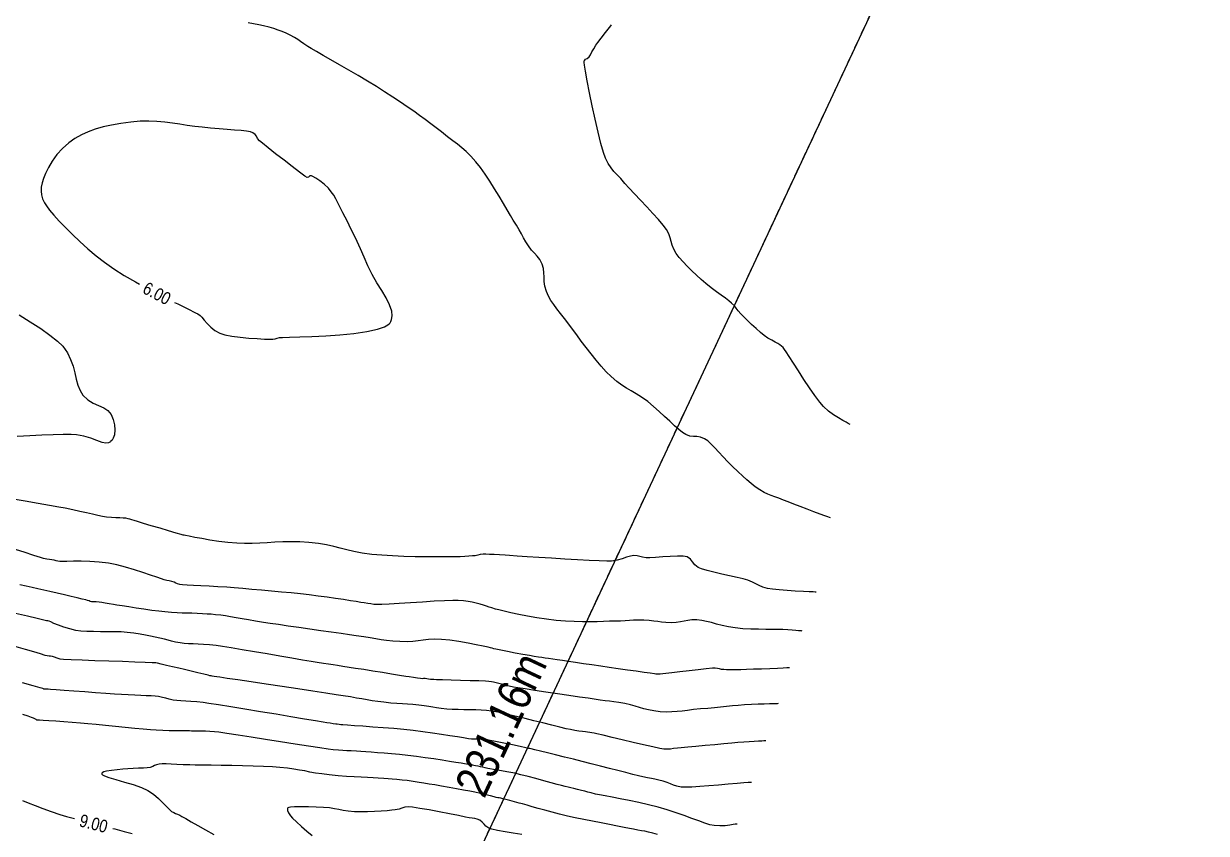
# Model space of a CAD drawing. Header units: metres. Extents: x 587880 to 588453, y 2097032 to 2097560.
# Drawn here: x 588121.1 to 588261.7, y 2097219 to 2097315.3 of the extents above; entities that cross this region are included whole.
import ezdxf

# ---------------------------------------------------------------- set-up
doc = ezdxf.new("R2010")
doc.units = ezdxf.units.M
doc.header["$LTSCALE"] = 5
doc.header["$MEASUREMENT"] = 0
doc.linetypes.add('DASHED2', pattern=[0.375, 0.25, -0.125])
for name, color, linetype in [('CONT-MJR', 24, 'Continuous'), ('CONT-MNR', 44, 'Continuous'), ('DISTANCIAS', 7, 'Continuous'), ('POLIGONO DE ESCRITURAS', 7, 'DASHED2'), ('POLIGONO DE PROPIEDAD', 1, 'Continuous')]:
    doc.layers.add(name, color=color, linetype=linetype)
doc.styles.add('style1', font='ARIALN.TTF', dxfattribs={"height": 1.5})

# ---------------------------------------------------------------- blocks, each defined once
blk = doc.blocks.new('POLÍGONO ESCRITURA CUYUTLÁN')
blk.add_line((299.57, 295.06), (222.35, 0))

msp = doc.modelspace()

# ---------------------------------------------------------------- linework, layer by layer
at = {"layer": 'CONT-MJR', "flags": 128}
for points, elevation in [([(588219.372, 2097267.632), (588219.301, 2097267.68), (588219.146, 2097267.777), (588218.889, 2097267.926), (588218.506, 2097268.141), (588217.975, 2097268.446), (588217.405, 2097268.81), (588216.813, 2097269.25), (588216.219, 2097269.786), (588215.757, 2097270.32), (588215.185, 2097271.087), (588214.544, 2097272.01), (588213.876, 2097273.013), (588213.223, 2097274.02), (588212.625, 2097274.956), (588212.125, 2097275.744), (588211.764, 2097276.309), (588211.584, 2097276.573), (588211.396, 2097276.788), (588211.231, 2097276.946), (588211.008, 2097277.124), (588210.779, 2097277.266), (588210.449, 2097277.442), (588210.046, 2097277.659), (588209.598, 2097277.923), (588209.135, 2097278.241), (588208.7, 2097278.597), (588208.193, 2097279.051), (588207.661, 2097279.552), (588207.15, 2097280.049), (588206.707, 2097280.491), (588206.378, 2097280.827), (588206.067, 2097281.177), (588205.841, 2097281.467), (588205.611, 2097281.751), (588205.286, 2097282.086), (588204.963, 2097282.356), (588204.541, 2097282.665), (588204.039, 2097283.019), (588203.476, 2097283.426), (588202.87, 2097283.889), (588202.238, 2097284.417), (588201.679, 2097284.909), (588201.109, 2097285.419), (588200.545, 2097285.94), (588200.005, 2097286.463), (588199.506, 2097286.984), (588199.066, 2097287.494), (588198.703, 2097287.988), (588198.408, 2097288.511), (588198.228, 2097288.976), (588198.108, 2097289.413), (588197.989, 2097289.851), (588197.815, 2097290.322), (588197.53, 2097290.854), (588197.155, 2097291.365), (588196.607, 2097292.009), (588195.937, 2097292.745), (588195.199, 2097293.53), (588194.443, 2097294.322), (588193.723, 2097295.079), (588193.091, 2097295.757), (588192.599, 2097296.317), (588192.101, 2097296.885), (588191.674, 2097297.341), (588191.297, 2097297.747), (588190.953, 2097298.171), (588190.621, 2097298.675), (588190.283, 2097299.326), (588190.04, 2097300.003), (588189.742, 2097301.07), (588189.409, 2097302.419), (588189.06, 2097303.944), (588188.716, 2097305.54), (588188.395, 2097307.099), (588188.117, 2097308.516), (588187.903, 2097309.685), (588187.79, 2097310.369), (588187.747, 2097310.701), (588187.739, 2097310.822), (588187.743, 2097310.851), (588187.765, 2097310.904), (588187.822, 2097310.989), (588187.934, 2097311.079), (588188.115, 2097311.178), (588188.351, 2097311.367), (588188.513, 2097311.616), (588188.682, 2097311.947), (588188.887, 2097312.336), (588189.155, 2097312.76), (588189.378, 2097313.069), (588189.759, 2097313.582), (588190.278, 2097314.262), (588190.915, 2097315.071), (588191.013, 2097315.191)], 5), ([(588210.805, 2097234.456), (588210.715, 2097234.453), (588210.526, 2097234.446), (588210.219, 2097234.438), (588209.769, 2097234.427), (588209.14, 2097234.41), (588208.437, 2097234.386), (588207.661, 2097234.351), (588206.812, 2097234.302), (588206.077, 2097234.248), (588205.374, 2097234.186), (588204.681, 2097234.117), (588203.977, 2097234.044), (588203.241, 2097233.969), (588202.451, 2097233.894), (588201.585, 2097233.82), (588200.748, 2097233.741), (588200.033, 2097233.656), (588199.397, 2097233.576), (588198.797, 2097233.509), (588198.191, 2097233.468), (588197.537, 2097233.461), (588196.791, 2097233.5), (588196.052, 2097233.584), (588195.422, 2097233.704), (588194.863, 2097233.847), (588194.34, 2097234.004), (588193.814, 2097234.166), (588193.249, 2097234.322), (588192.607, 2097234.462), (588191.888, 2097234.588), (588191.301, 2097234.677), (588190.779, 2097234.745), (588190.256, 2097234.809), (588189.666, 2097234.882), (588188.942, 2097234.983), (588188.216, 2097235.089), (588187.183, 2097235.24), (588185.94, 2097235.423), (588184.581, 2097235.623), (588183.2, 2097235.828), (588181.893, 2097236.024), (588180.755, 2097236.198), (588179.88, 2097236.336), (588179.363, 2097236.425), (588178.836, 2097236.537), (588178.361, 2097236.651), (588177.944, 2097236.759), (588177.593, 2097236.851), (588177.314, 2097236.919), (588176.992, 2097236.994), (588176.736, 2097237.051), (588176.41, 2097237.099), (588176.021, 2097237.121), (588175.247, 2097237.151), (588174.219, 2097237.186), (588173.07, 2097237.221), (588171.931, 2097237.255), (588170.934, 2097237.284), (588170.211, 2097237.305), (588169.894, 2097237.314), (588169.685, 2097237.321), (588169.477, 2097237.336), (588169.265, 2097237.371), (588169.035, 2097237.417), (588168.844, 2097237.444), (588168.669, 2097237.436), (588168.494, 2097237.425), (588168.286, 2097237.446), (588167.928, 2097237.494), (588167.473, 2097237.558), (588166.972, 2097237.632), (588166.541, 2097237.699), (588165.808, 2097237.815), (588164.859, 2097237.967), (588163.778, 2097238.141), (588162.65, 2097238.322), (588161.557, 2097238.497), (588160.586, 2097238.652), (588159.82, 2097238.772), (588159.066, 2097238.888), (588158.453, 2097238.979), (588157.91, 2097239.058), (588157.367, 2097239.138), (588156.754, 2097239.231), (588156, 2097239.348), (588155.304, 2097239.464), (588154.283, 2097239.638), (588153.017, 2097239.856), (588151.586, 2097240.103), (588150.07, 2097240.365), (588148.549, 2097240.625), (588147.101, 2097240.868), (588145.806, 2097241.08), (588144.745, 2097241.246), (588143.996, 2097241.351), (588143.223, 2097241.432), (588142.515, 2097241.486), (588141.865, 2097241.523), (588141.268, 2097241.551), (588140.716, 2097241.579), (588140.205, 2097241.618), (588139.725, 2097241.676), (588139.161, 2097241.777), (588138.717, 2097241.881), (588138.314, 2097241.99), (588137.872, 2097242.107), (588137.311, 2097242.234), (588136.769, 2097242.349), (588136.209, 2097242.47), (588135.612, 2097242.594), (588134.96, 2097242.714), (588134.234, 2097242.827), (588133.415, 2097242.929), (588132.712, 2097242.982), (588131.931, 2097243.007), (588131.102, 2097243.014), (588130.258, 2097243.015), (588129.427, 2097243.02), (588128.641, 2097243.039), (588127.93, 2097243.083), (588127.326, 2097243.162), (588126.601, 2097243.333), (588125.898, 2097243.553), (588125.259, 2097243.789), (588124.729, 2097244.005), (588124.351, 2097244.169), (588124.168, 2097244.244), (588124.006, 2097244.285), (588123.844, 2097244.321), (588123.533, 2097244.394), (588122.744, 2097244.578), (588121.58, 2097244.85), (588120.14, 2097245.188)], 7.5), ([(588180.331, 2097218.879), (588179.334, 2097219.047), (588178.348, 2097219.218), (588177.468, 2097219.382), (588176.788, 2097219.529), (588176.404, 2097219.647), (588176.076, 2097219.87), (588175.849, 2097220.12), (588175.634, 2097220.367), (588175.339, 2097220.583), (588175.017, 2097220.721), (588174.744, 2097220.786), (588174.458, 2097220.825), (588174.1, 2097220.885), (588173.659, 2097220.976), (588172.834, 2097221.14), (588171.752, 2097221.352), (588170.538, 2097221.584), (588169.317, 2097221.811), (588168.215, 2097222.004), (588167.357, 2097222.137), (588166.869, 2097222.183), (588166.43, 2097222.133), (588166.091, 2097222.033), (588165.75, 2097221.918), (588165.308, 2097221.824), (588164.904, 2097221.777), (588164.322, 2097221.724), (588163.612, 2097221.672), (588162.821, 2097221.626), (588161.996, 2097221.595), (588161.185, 2097221.584), (588160.437, 2097221.601), (588159.71, 2097221.658), (588159.121, 2097221.746), (588158.601, 2097221.849), (588158.081, 2097221.954), (588157.492, 2097222.048), (588156.765, 2097222.116), (588155.893, 2097222.16), (588154.97, 2097222.19), (588154.086, 2097222.198), (588153.325, 2097222.181), (588152.865, 2097222.145), (588152.635, 2097222.104), (588152.547, 2097222.069), (588152.525, 2097222.049), (588152.501, 2097222.006), (588152.479, 2097221.907), (588152.505, 2097221.736), (588152.621, 2097221.476), (588152.837, 2097221.13), (588153.084, 2097220.849), (588153.544, 2097220.4), (588154.139, 2097219.857), (588154.789, 2097219.295), (588155.418, 2097218.785)], 10)]:
    msp.add_lwpolyline(points, dxfattribs=dict(at, elevation=elevation))
at = {"layer": 'CONT-MNR', "flags": 128}
for points, elevation in [([(588217.02, 2097256.537), (588216.924, 2097256.574), (588216.713, 2097256.654), (588216.353, 2097256.789), (588215.807, 2097256.994), (588215.049, 2097257.279), (588214.247, 2097257.58), (588213.444, 2097257.884), (588212.682, 2097258.175), (588212.005, 2097258.437), (588211.454, 2097258.657), (588210.887, 2097258.877), (588210.418, 2097259.045), (588210.003, 2097259.195), (588209.598, 2097259.362), (588209.159, 2097259.58), (588208.641, 2097259.884), (588208.1, 2097260.248), (588207.601, 2097260.634), (588207.111, 2097261.056), (588206.601, 2097261.524), (588206.039, 2097262.053), (588205.395, 2097262.655), (588204.818, 2097263.217), (588204.28, 2097263.789), (588203.777, 2097264.346), (588203.308, 2097264.865), (588202.87, 2097265.322), (588202.46, 2097265.695), (588202.078, 2097265.959), (588201.597, 2097266.149), (588201.167, 2097266.208), (588200.752, 2097266.223), (588200.316, 2097266.277), (588199.824, 2097266.454), (588199.451, 2097266.691), (588199.004, 2097267.052), (588198.492, 2097267.51), (588197.925, 2097268.041), (588197.314, 2097268.617), (588196.667, 2097269.214), (588195.994, 2097269.806), (588195.305, 2097270.366), (588194.57, 2097270.899), (588193.931, 2097271.308), (588193.352, 2097271.647), (588192.799, 2097271.967), (588192.239, 2097272.323), (588191.636, 2097272.768), (588190.957, 2097273.354), (588190.377, 2097273.928), (588189.78, 2097274.583), (588189.174, 2097275.298), (588188.57, 2097276.051), (588187.978, 2097276.818), (588187.407, 2097277.578), (588186.869, 2097278.307), (588186.372, 2097278.985), (588185.927, 2097279.587), (588185.414, 2097280.259), (588184.945, 2097280.854), (588184.52, 2097281.396), (588184.139, 2097281.905), (588183.802, 2097282.405), (588183.51, 2097282.917), (588183.262, 2097283.463), (588183.073, 2097284.093), (588182.998, 2097284.664), (588182.983, 2097285.194), (588182.974, 2097285.704), (588182.918, 2097286.211), (588182.76, 2097286.734), (588182.481, 2097287.277), (588182.184, 2097287.675), (588181.863, 2097288.018), (588181.514, 2097288.397), (588181.132, 2097288.903), (588180.825, 2097289.383), (588180.553, 2097289.842), (588180.292, 2097290.303), (588180.018, 2097290.792), (588179.707, 2097291.335), (588179.333, 2097291.957), (588179.015, 2097292.487), (588178.62, 2097293.161), (588178.162, 2097293.942), (588177.656, 2097294.795), (588177.115, 2097295.683), (588176.553, 2097296.57), (588175.986, 2097297.421), (588175.426, 2097298.2), (588174.888, 2097298.87), (588174.267, 2097299.56), (588173.721, 2097300.11), (588173.212, 2097300.568), (588172.701, 2097300.982), (588172.151, 2097301.401), (588171.523, 2097301.873), (588170.78, 2097302.446), (588170.15, 2097302.937), (588169.517, 2097303.421), (588168.871, 2097303.905), (588168.199, 2097304.396), (588167.489, 2097304.901), (588166.73, 2097305.429), (588165.909, 2097305.987), (588165.014, 2097306.581), (588164.035, 2097307.219), (588163.057, 2097307.837), (588161.994, 2097308.485), (588160.884, 2097309.145), (588159.764, 2097309.799), (588158.671, 2097310.429), (588157.642, 2097311.017), (588156.714, 2097311.544), (588155.924, 2097311.993), (588155.31, 2097312.346), (588154.908, 2097312.584), (588154.422, 2097312.903), (588154.046, 2097313.175), (588153.703, 2097313.423), (588153.317, 2097313.672), (588152.809, 2097313.944), (588152.331, 2097314.173), (588151.867, 2097314.376), (588151.392, 2097314.56), (588150.879, 2097314.732), (588150.301, 2097314.9), (588149.631, 2097315.071), (588149.069, 2097315.194), (588148.464, 2097315.304), (588147.811, 2097315.404)], 5.5), ([(588139.06, 2097282.168), (588139.438, 2097281.98), (588140.323, 2097281.548), (588140.943, 2097281.247), (588141.24, 2097281.099), (588141.558, 2097280.935), (588141.811, 2097280.806), (588142.109, 2097280.615), (588142.321, 2097280.408), (588142.602, 2097280.076), (588142.952, 2097279.671), (588143.373, 2097279.241), (588143.867, 2097278.836), (588144.434, 2097278.508), (588145.036, 2097278.319), (588145.875, 2097278.161), (588146.86, 2097278.032), (588147.897, 2097277.932), (588148.894, 2097277.858), (588149.76, 2097277.81), (588150.402, 2097277.786), (588150.728, 2097277.784), (588151.021, 2097277.833), (588151.25, 2097277.912), (588151.542, 2097277.992), (588151.908, 2097278.01), (588152.739, 2097278.032), (588153.936, 2097278.066), (588155.399, 2097278.119), (588157.027, 2097278.201), (588158.722, 2097278.32), (588160.382, 2097278.484), (588161.909, 2097278.701), (588163.202, 2097278.979), (588164.001, 2097279.251), (588164.43, 2097279.488), (588164.622, 2097279.661), (588164.688, 2097279.753), (588164.758, 2097279.883), (588164.86, 2097280.147), (588164.927, 2097280.558), (588164.876, 2097281.133), (588164.623, 2097281.895), (588164.211, 2097282.709), (588163.694, 2097283.576), (588163.126, 2097284.499), (588162.561, 2097285.478), (588162.054, 2097286.517), (588161.601, 2097287.552), (588161.167, 2097288.521), (588160.752, 2097289.421), (588160.36, 2097290.251), (588159.993, 2097291.009), (588159.652, 2097291.694), (588159.342, 2097292.304), (588159.063, 2097292.839), (588158.747, 2097293.456), (588158.479, 2097293.996), (588158.233, 2097294.478), (588157.981, 2097294.918), (588157.698, 2097295.335), (588157.356, 2097295.745), (588156.86, 2097296.216), (588156.332, 2097296.623), (588155.839, 2097296.943), (588155.518, 2097297.122), (588155.342, 2097297.204), (588155.264, 2097297.23), (588155.238, 2097297.234), (588155.205, 2097297.233), (588155.145, 2097297.214), (588155.069, 2097297.158), (588154.974, 2097297.069), (588154.831, 2097297.017), (588154.554, 2097297.194), (588153.927, 2097297.655), (588153.062, 2097298.311), (588152.075, 2097299.073), (588151.077, 2097299.852), (588150.182, 2097300.559), (588149.504, 2097301.105), (588149.156, 2097301.401), (588148.932, 2097301.674), (588148.786, 2097301.925), (588148.63, 2097302.151), (588148.375, 2097302.346), (588148.098, 2097302.433), (588147.622, 2097302.514), (588146.978, 2097302.591), (588146.198, 2097302.667), (588145.312, 2097302.743), (588144.354, 2097302.821), (588143.353, 2097302.903), (588142.341, 2097302.991), (588141.455, 2097303.09), (588140.578, 2097303.216), (588139.701, 2097303.355), (588138.813, 2097303.491), (588137.905, 2097303.609), (588136.968, 2097303.696), (588135.99, 2097303.736), (588134.963, 2097303.715), (588133.876, 2097303.618), (588132.673, 2097303.451), (588131.574, 2097303.26), (588130.568, 2097303.036), (588129.642, 2097302.772), (588128.785, 2097302.459), (588127.984, 2097302.09), (588127.226, 2097301.656), (588126.499, 2097301.148), (588125.736, 2097300.478), (588125.079, 2097299.741), (588124.526, 2097298.975), (588124.077, 2097298.22), (588123.729, 2097297.513), (588123.48, 2097296.892), (588123.33, 2097296.396), (588123.225, 2097295.856), (588123.198, 2097295.387), (588123.25, 2097294.948), (588123.385, 2097294.495), (588123.608, 2097293.989), (588123.825, 2097293.637), (588124.2, 2097293.146), (588124.714, 2097292.537), (588125.35, 2097291.835), (588126.091, 2097291.061), (588126.918, 2097290.24), (588127.816, 2097289.393), (588128.766, 2097288.545), (588129.75, 2097287.717), (588130.752, 2097286.934), (588131.849, 2097286.166), (588133.092, 2097285.384), (588134.421, 2097284.607), (588134.896, 2097284.345)], 6), ([(588120.587, 2097280.688), (588121.909, 2097279.869), (588123.152, 2097279.059), (588124.254, 2097278.286), (588125.148, 2097277.577), (588125.77, 2097276.961), (588126.319, 2097276.177), (588126.712, 2097275.375), (588126.994, 2097274.573), (588127.205, 2097273.787), (588127.386, 2097273.035), (588127.581, 2097272.332), (588127.83, 2097271.697), (588128.176, 2097271.146), (588128.761, 2097270.588), (588129.399, 2097270.204), (588130.041, 2097269.916), (588130.641, 2097269.647), (588131.15, 2097269.316), (588131.523, 2097268.846), (588131.767, 2097268.252), (588131.918, 2097267.627), (588131.968, 2097267.01), (588131.91, 2097266.44), (588131.78, 2097266.043), (588131.631, 2097265.793), (588131.506, 2097265.654), (588131.437, 2097265.593), (588131.361, 2097265.542), (588131.196, 2097265.473), (588130.913, 2097265.445), (588130.474, 2097265.521), (588129.834, 2097265.74), (588129.104, 2097266.02), (588128.297, 2097266.279), (588127.426, 2097266.438), (588126.767, 2097266.463), (588125.814, 2097266.455), (588124.633, 2097266.42), (588123.287, 2097266.366), (588121.84, 2097266.301), (588120.358, 2097266.232)], 5.5), ([(588215.349, 2097247.706), (588215.233, 2097247.715), (588214.973, 2097247.732), (588214.518, 2097247.758), (588213.82, 2097247.794), (588212.858, 2097247.845), (588211.869, 2097247.903), (588210.932, 2097247.973), (588210.128, 2097248.058), (588209.535, 2097248.159), (588208.981, 2097248.326), (588208.556, 2097248.512), (588208.174, 2097248.711), (588207.752, 2097248.919), (588207.206, 2097249.131), (588206.675, 2097249.282), (588205.931, 2097249.461), (588205.051, 2097249.66), (588204.111, 2097249.87), (588203.188, 2097250.081), (588202.361, 2097250.285), (588201.705, 2097250.471), (588201.299, 2097250.632), (588200.906, 2097250.955), (588200.653, 2097251.313), (588200.398, 2097251.651), (588199.997, 2097251.913), (588199.542, 2097251.989), (588198.839, 2097251.997), (588197.988, 2097251.96), (588197.09, 2097251.898), (588196.244, 2097251.833), (588195.552, 2097251.788), (588195.113, 2097251.784), (588194.703, 2097251.855), (588194.385, 2097251.955), (588194.069, 2097252.041), (588193.664, 2097252.072), (588193.256, 2097252.008), (588192.795, 2097251.865), (588192.272, 2097251.688), (588191.677, 2097251.521), (588191, 2097251.41), (588190.462, 2097251.399), (588189.556, 2097251.423), (588188.364, 2097251.476), (588186.968, 2097251.55), (588185.45, 2097251.639), (588183.892, 2097251.736), (588182.376, 2097251.834), (588180.984, 2097251.926), (588179.797, 2097252.004), (588178.898, 2097252.063), (588178.369, 2097252.095), (588177.691, 2097252.135), (588177.068, 2097252.176), (588176.522, 2097252.21), (588176.075, 2097252.23), (588175.749, 2097252.226), (588175.405, 2097252.178), (588175.134, 2097252.109), (588174.79, 2097252.045), (588174.477, 2097252.013), (588174.064, 2097251.98), (588173.567, 2097251.95), (588173, 2097251.927), (588172.379, 2097251.913), (588171.869, 2097251.907), (588171.088, 2097251.902), (588170.089, 2097251.901), (588168.925, 2097251.908), (588167.651, 2097251.927), (588166.318, 2097251.962), (588164.981, 2097252.017), (588163.693, 2097252.096), (588162.507, 2097252.203), (588161.36, 2097252.357), (588160.394, 2097252.539), (588159.549, 2097252.737), (588158.764, 2097252.942), (588157.98, 2097253.144), (588157.134, 2097253.333), (588156.168, 2097253.497), (588155.022, 2097253.628), (588153.937, 2097253.696), (588152.912, 2097253.711), (588151.935, 2097253.688), (588150.995, 2097253.64), (588150.081, 2097253.582), (588149.183, 2097253.526), (588148.288, 2097253.489), (588147.388, 2097253.482), (588146.469, 2097253.52), (588145.4, 2097253.618), (588144.317, 2097253.754), (588143.269, 2097253.911), (588142.303, 2097254.076), (588141.468, 2097254.231), (588140.81, 2097254.361), (588140.377, 2097254.451), (588140.217, 2097254.485), (588140.157, 2097254.485), (588140.096, 2097254.485), (588139.859, 2097254.555), (588139.24, 2097254.739), (588138.36, 2097255.001), (588137.34, 2097255.305), (588136.299, 2097255.615), (588135.36, 2097255.894), (588134.64, 2097256.108), (588134.262, 2097256.219), (588133.98, 2097256.306), (588133.762, 2097256.379), (588133.541, 2097256.441), (588133.254, 2097256.499), (588132.939, 2097256.531), (588132.545, 2097256.545), (588132.082, 2097256.557), (588131.558, 2097256.585), (588130.983, 2097256.646), (588130.51, 2097256.724), (588129.952, 2097256.839), (588129.313, 2097256.981), (588128.599, 2097257.145), (588127.813, 2097257.323), (588126.962, 2097257.508), (588126.048, 2097257.693), (588125.302, 2097257.831), (588124.213, 2097258.026), (588122.856, 2097258.264), (588121.306, 2097258.533), (588119.639, 2097258.821)], 6), ([(588213.666, 2097243.093), (588213.604, 2097243.098), (588213.471, 2097243.11), (588213.254, 2097243.129), (588212.93, 2097243.158), (588212.469, 2097243.197), (588211.947, 2097243.236), (588211.364, 2097243.273), (588210.836, 2097243.288), (588210.155, 2097243.291), (588209.357, 2097243.291), (588208.479, 2097243.298), (588207.555, 2097243.321), (588206.624, 2097243.37), (588205.721, 2097243.455), (588204.896, 2097243.582), (588204.159, 2097243.741), (588203.494, 2097243.915), (588202.881, 2097244.087), (588202.3, 2097244.238), (588201.734, 2097244.353), (588201.163, 2097244.414), (588200.561, 2097244.412), (588200.07, 2097244.357), (588199.634, 2097244.273), (588199.196, 2097244.181), (588198.702, 2097244.107), (588198.095, 2097244.074), (588197.481, 2097244.09), (588196.966, 2097244.139), (588196.496, 2097244.208), (588196.019, 2097244.281), (588195.482, 2097244.344), (588194.83, 2097244.382), (588194.177, 2097244.39), (588193.629, 2097244.374), (588193.131, 2097244.345), (588192.626, 2097244.31), (588192.057, 2097244.28), (588191.368, 2097244.262), (588190.753, 2097244.248), (588190.064, 2097244.226), (588189.3, 2097244.202), (588188.464, 2097244.185), (588187.557, 2097244.183), (588186.579, 2097244.205), (588185.533, 2097244.258), (588184.419, 2097244.35), (588183.265, 2097244.487), (588182.117, 2097244.662), (588181.009, 2097244.86), (588179.973, 2097245.067), (588179.042, 2097245.269), (588178.248, 2097245.453), (588177.625, 2097245.605), (588177.204, 2097245.71), (588176.778, 2097245.831), (588176.445, 2097245.946), (588176.142, 2097246.058), (588175.808, 2097246.172), (588175.382, 2097246.289), (588174.905, 2097246.405), (588174.441, 2097246.513), (588173.951, 2097246.607), (588173.403, 2097246.683), (588172.759, 2097246.737), (588172.147, 2097246.736), (588171.164, 2097246.696), (588169.923, 2097246.628), (588168.532, 2097246.542), (588167.103, 2097246.449), (588165.745, 2097246.361), (588164.57, 2097246.287), (588163.688, 2097246.238), (588163.208, 2097246.226), (588162.751, 2097246.259), (588162.396, 2097246.31), (588162.041, 2097246.374), (588161.586, 2097246.446), (588161.218, 2097246.501), (588160.671, 2097246.587), (588159.97, 2097246.697), (588159.141, 2097246.825), (588158.21, 2097246.964), (588157.202, 2097247.108), (588156.142, 2097247.251), (588155.057, 2097247.385), (588154.036, 2097247.501), (588152.933, 2097247.617), (588151.775, 2097247.731), (588150.591, 2097247.843), (588149.409, 2097247.949), (588148.257, 2097248.049), (588147.164, 2097248.14), (588146.158, 2097248.222), (588145.268, 2097248.291), (588144.205, 2097248.363), (588143.161, 2097248.421), (588142.178, 2097248.47), (588141.298, 2097248.51), (588140.563, 2097248.547), (588140.017, 2097248.582), (588139.701, 2097248.62), (588139.427, 2097248.697), (588139.218, 2097248.787), (588139.013, 2097248.882), (588138.753, 2097248.977), (588138.418, 2097249.065), (588138.148, 2097249.118), (588137.811, 2097249.196), (588137.51, 2097249.294), (588136.955, 2097249.489), (588136.198, 2097249.753), (588135.29, 2097250.059), (588134.284, 2097250.379), (588133.232, 2097250.685), (588132.185, 2097250.951), (588131.197, 2097251.148), (588130.103, 2097251.288), (588129.009, 2097251.365), (588127.969, 2097251.394), (588127.037, 2097251.393), (588126.266, 2097251.378), (588125.711, 2097251.363), (588125.426, 2097251.365), (588125.179, 2097251.407), (588124.985, 2097251.456), (588124.739, 2097251.511), (588124.492, 2097251.552), (588124.206, 2097251.592), (588123.876, 2097251.647), (588123.497, 2097251.729), (588123.122, 2097251.841), (588122.321, 2097252.091), (588121.175, 2097252.454), (588119.763, 2097252.905)], 6.5), ([(588212.184, 2097238.714), (588212.075, 2097238.71), (588211.829, 2097238.7), (588211.4, 2097238.682), (588210.736, 2097238.654), (588209.811, 2097238.615), (588208.844, 2097238.575), (588207.903, 2097238.537), (588207.058, 2097238.505), (588206.379, 2097238.482), (588205.934, 2097238.474), (588205.463, 2097238.475), (588205.034, 2097238.481), (588204.658, 2097238.493), (588204.343, 2097238.511), (588204.101, 2097238.533), (588203.83, 2097238.588), (588203.618, 2097238.652), (588203.347, 2097238.691), (588202.996, 2097238.667), (588202.276, 2097238.594), (588201.31, 2097238.487), (588200.222, 2097238.362), (588199.135, 2097238.235), (588198.171, 2097238.122), (588197.454, 2097238.038), (588197.107, 2097237.999), (588196.775, 2097237.973), (588196.497, 2097237.956), (588196.374, 2097237.95), (588196.284, 2097237.971), (588196.103, 2097237.996), (588195.61, 2097238.065), (588194.87, 2097238.169), (588193.949, 2097238.299), (588192.909, 2097238.446), (588191.816, 2097238.602), (588190.734, 2097238.757), (588189.729, 2097238.903), (588188.671, 2097239.059), (588187.672, 2097239.209), (588186.745, 2097239.35), (588185.905, 2097239.478), (588185.166, 2097239.591), (588184.542, 2097239.685), (588184.048, 2097239.758), (588183.529, 2097239.83), (588183.117, 2097239.882), (588182.741, 2097239.93), (588182.33, 2097239.987), (588181.813, 2097240.067), (588181.244, 2097240.166), (588180.457, 2097240.31), (588179.559, 2097240.478), (588178.657, 2097240.649), (588177.858, 2097240.803), (588177.27, 2097240.919), (588176.999, 2097240.975), (588176.803, 2097241.037), (588176.607, 2097241.099), (588176.344, 2097241.161), (588175.761, 2097241.292), (588174.935, 2097241.467), (588173.948, 2097241.661), (588172.876, 2097241.846), (588171.801, 2097241.998), (588170.801, 2097242.09), (588169.954, 2097242.111), (588169.248, 2097242.078), (588168.626, 2097242.011), (588168.031, 2097241.932), (588167.408, 2097241.861), (588166.7, 2097241.819), (588165.851, 2097241.826), (588164.995, 2097241.876), (588164.269, 2097241.948), (588163.617, 2097242.039), (588162.985, 2097242.145), (588162.32, 2097242.264), (588161.566, 2097242.393), (588160.67, 2097242.528), (588159.863, 2097242.641), (588158.854, 2097242.783), (588157.694, 2097242.947), (588156.434, 2097243.126), (588155.125, 2097243.313), (588153.818, 2097243.5), (588152.563, 2097243.681), (588151.412, 2097243.849), (588150.414, 2097243.997), (588149.621, 2097244.118), (588148.7, 2097244.266), (588147.857, 2097244.41), (588147.085, 2097244.548), (588146.377, 2097244.674), (588145.727, 2097244.787), (588145.128, 2097244.884), (588144.572, 2097244.96), (588143.918, 2097245.033), (588143.398, 2097245.079), (588142.921, 2097245.11), (588142.398, 2097245.138), (588141.741, 2097245.175), (588141.137, 2097245.204), (588140.564, 2097245.221), (588139.988, 2097245.234), (588139.376, 2097245.254), (588138.695, 2097245.291), (588137.911, 2097245.355), (588137.193, 2097245.435), (588136.347, 2097245.545), (588135.43, 2097245.674), (588134.5, 2097245.813), (588133.614, 2097245.949), (588132.829, 2097246.073), (588132.204, 2097246.174), (588131.795, 2097246.24), (588131.272, 2097246.332), (588130.822, 2097246.419), (588130.437, 2097246.492), (588130.11, 2097246.54), (588129.743, 2097246.56), (588129.441, 2097246.558), (588129.198, 2097246.575), (588129.027, 2097246.622), (588128.895, 2097246.677), (588128.726, 2097246.737), (588128.515, 2097246.791), (588128.093, 2097246.892), (588127.501, 2097247.031), (588126.779, 2097247.201), (588125.97, 2097247.39), (588125.113, 2097247.591), (588124.251, 2097247.794), (588123.525, 2097247.962), (588122.826, 2097248.119), (588122.133, 2097248.273), (588121.424, 2097248.431), (588120.681, 2097248.601)], 7), ([(588209.353, 2097230.041), (588209.278, 2097230.036), (588209.119, 2097230.026), (588208.862, 2097230.01), (588208.485, 2097229.988), (588207.958, 2097229.956), (588207.369, 2097229.918), (588206.719, 2097229.873), (588206.007, 2097229.819), (588205.304, 2097229.76), (588204.365, 2097229.675), (588203.282, 2097229.574), (588202.144, 2097229.467), (588201.041, 2097229.362), (588200.064, 2097229.27), (588199.303, 2097229.199), (588198.847, 2097229.159), (588198.385, 2097229.109), (588198.024, 2097229.061), (588197.665, 2097229.034), (588197.207, 2097229.049), (588196.745, 2097229.128), (588195.912, 2097229.305), (588194.817, 2097229.554), (588193.572, 2097229.846), (588192.285, 2097230.152), (588191.068, 2097230.444), (588190.03, 2097230.693), (588189.28, 2097230.872), (588188.93, 2097230.952), (588188.654, 2097230.998), (588188.434, 2097231.026), (588188.156, 2097231.063), (588187.899, 2097231.097), (588187.551, 2097231.141), (588187.13, 2097231.199), (588186.651, 2097231.274), (588186.131, 2097231.367), (588185.633, 2097231.477), (588184.863, 2097231.66), (588183.904, 2097231.894), (588182.84, 2097232.156), (588181.754, 2097232.424), (588180.73, 2097232.675), (588179.852, 2097232.887), (588179.203, 2097233.037), (588178.603, 2097233.175), (588178.115, 2097233.292), (588177.682, 2097233.394), (588177.248, 2097233.484), (588176.755, 2097233.567), (588176.146, 2097233.646), (588175.531, 2097233.698), (588174.869, 2097233.723), (588174.176, 2097233.732), (588173.468, 2097233.735), (588172.762, 2097233.741), (588172.071, 2097233.76), (588171.414, 2097233.803), (588170.755, 2097233.874), (588170.221, 2097233.951), (588169.75, 2097234.034), (588169.279, 2097234.12), (588168.746, 2097234.206), (588168.088, 2097234.291), (588167.393, 2097234.358), (588166.762, 2097234.401), (588166.148, 2097234.434), (588165.505, 2097234.471), (588164.787, 2097234.527), (588163.948, 2097234.614), (588163.217, 2097234.708), (588162.566, 2097234.804), (588161.955, 2097234.904), (588161.343, 2097235.01), (588160.693, 2097235.125), (588159.964, 2097235.249), (588159.116, 2097235.385), (588158.289, 2097235.512), (588157.046, 2097235.701), (588155.49, 2097235.936), (588153.723, 2097236.202), (588151.849, 2097236.484), (588149.969, 2097236.767), (588148.187, 2097237.034), (588146.603, 2097237.272), (588145.322, 2097237.465), (588144.446, 2097237.597), (588144.077, 2097237.653), (588143.777, 2097237.701), (588143.527, 2097237.742), (588143.403, 2097237.762), (588143.321, 2097237.769), (588143.24, 2097237.776), (588143.04, 2097237.824), (588142.543, 2097237.945), (588141.848, 2097238.115), (588141.055, 2097238.308), (588140.264, 2097238.499), (588139.575, 2097238.664), (588138.829, 2097238.839), (588138.099, 2097239.008), (588137.469, 2097239.153), (588137.024, 2097239.254), (588136.848, 2097239.294), (588136.784, 2097239.306), (588136.72, 2097239.317), (588136.41, 2097239.327), (588135.58, 2097239.355), (588134.355, 2097239.397), (588132.865, 2097239.448), (588131.235, 2097239.505), (588129.594, 2097239.564), (588128.067, 2097239.622), (588126.784, 2097239.674), (588125.87, 2097239.718), (588125.454, 2097239.749), (588125.09, 2097239.852), (588124.802, 2097239.973), (588124.539, 2097240.063), (588124.321, 2097240.093), (588124.143, 2097240.098), (588123.923, 2097240.125), (588123.663, 2097240.196), (588123.114, 2097240.36), (588122.326, 2097240.598), (588121.346, 2097240.892), (588120.223, 2097241.226)], 8), ([(588207.65, 2097225.09), (588207.521, 2097225.081), (588207.233, 2097225.06), (588206.733, 2097225.021), (588205.962, 2097224.956), (588204.88, 2097224.865), (588203.729, 2097224.768), (588202.577, 2097224.676), (588201.491, 2097224.598), (588200.537, 2097224.543), (588199.785, 2097224.519), (588199.3, 2097224.537), (588198.79, 2097224.633), (588198.394, 2097224.765), (588198.035, 2097224.919), (588197.641, 2097225.084), (588197.136, 2097225.246), (588196.613, 2097225.376), (588196.174, 2097225.467), (588195.755, 2097225.544), (588195.294, 2097225.632), (588194.728, 2097225.754), (588194.228, 2097225.875), (588193.546, 2097226.046), (588192.716, 2097226.258), (588191.773, 2097226.5), (588190.749, 2097226.762), (588189.68, 2097227.036), (588188.597, 2097227.311), (588187.537, 2097227.578), (588186.475, 2097227.841), (588185.399, 2097228.106), (588184.356, 2097228.362), (588183.394, 2097228.597), (588182.559, 2097228.8), (588181.899, 2097228.961), (588181.46, 2097229.067), (588181.29, 2097229.108), (588181.191, 2097229.132), (588181.092, 2097229.156), (588180.822, 2097229.213), (588180.153, 2097229.353), (588179.23, 2097229.545), (588178.198, 2097229.756), (588177.199, 2097229.956), (588176.38, 2097230.112), (588175.883, 2097230.193), (588175.456, 2097230.226), (588175.121, 2097230.225), (588174.785, 2097230.221), (588174.356, 2097230.244), (588173.992, 2097230.291), (588173.424, 2097230.38), (588172.683, 2097230.501), (588171.798, 2097230.645), (588170.801, 2097230.803), (588169.72, 2097230.964), (588168.587, 2097231.12), (588167.43, 2097231.261), (588166.328, 2097231.375), (588165.118, 2097231.483), (588163.863, 2097231.585), (588162.624, 2097231.677), (588161.463, 2097231.759), (588160.439, 2097231.827), (588159.615, 2097231.881), (588159.052, 2097231.917), (588158.811, 2097231.934), (588158.612, 2097231.964), (588158.412, 2097231.998), (588158.221, 2097232.027), (588157.932, 2097232.069), (588157.572, 2097232.123), (588157.171, 2097232.185), (588156.739, 2097232.256), (588155.815, 2097232.41), (588154.502, 2097232.629), (588152.903, 2097232.895), (588151.124, 2097233.19), (588149.267, 2097233.497), (588147.436, 2097233.798), (588145.737, 2097234.075), (588144.271, 2097234.31), (588143.145, 2097234.485), (588142.46, 2097234.582), (588141.705, 2097234.662), (588141.013, 2097234.716), (588140.385, 2097234.754), (588139.823, 2097234.787), (588139.328, 2097234.825), (588138.901, 2097234.877), (588138.407, 2097234.981), (588138.027, 2097235.093), (588137.648, 2097235.204), (588137.154, 2097235.3), (588136.765, 2097235.343), (588136.278, 2097235.375), (588135.706, 2097235.4), (588135.056, 2097235.424), (588134.34, 2097235.45), (588133.568, 2097235.484), (588132.751, 2097235.529), (588131.944, 2097235.583), (588130.886, 2097235.659), (588129.667, 2097235.749), (588128.378, 2097235.845), (588127.107, 2097235.941), (588125.946, 2097236.029), (588124.985, 2097236.102), (588124.313, 2097236.152), (588124.022, 2097236.172), (588123.808, 2097236.176), (588123.629, 2097236.174), (588123.537, 2097236.177), (588123.466, 2097236.212), (588123.396, 2097236.249), (588123.083, 2097236.336), (588122.239, 2097236.569), (588120.979, 2097236.916)], 8.5), ([(588205.947, 2097220.139), (588205.873, 2097220.133), (588205.714, 2097220.115), (588205.453, 2097220.076), (588205.062, 2097220.015), (588204.51, 2097219.945), (588203.891, 2097219.915), (588203.209, 2097219.958), (588202.704, 2097220.061), (588202.088, 2097220.249), (588201.369, 2097220.503), (588200.555, 2097220.805), (588199.656, 2097221.138), (588198.68, 2097221.484), (588197.638, 2097221.825), (588196.536, 2097222.145), (588195.393, 2097222.435), (588194.242, 2097222.699), (588193.117, 2097222.937), (588192.054, 2097223.148), (588191.087, 2097223.331), (588190.252, 2097223.487), (588189.582, 2097223.614), (588189.113, 2097223.711), (588188.607, 2097223.832), (588188.196, 2097223.936), (588187.824, 2097224.034), (588187.437, 2097224.136), (588186.978, 2097224.252), (588186.533, 2097224.362), (588186.178, 2097224.448), (588185.854, 2097224.526), (588185.5, 2097224.612), (588185.055, 2097224.724), (588184.554, 2097224.855), (588183.831, 2097225.05), (588182.962, 2097225.286), (588182.021, 2097225.538), (588181.082, 2097225.785), (588180.22, 2097226.003), (588179.511, 2097226.17), (588178.806, 2097226.315), (588178.13, 2097226.44), (588177.512, 2097226.544), (588176.979, 2097226.63), (588176.561, 2097226.697), (588176.285, 2097226.746), (588175.972, 2097226.819), (588175.726, 2097226.885), (588175.413, 2097226.959), (588175.149, 2097227.012), (588174.826, 2097227.073), (588174.448, 2097227.141), (588174.019, 2097227.215), (588173.542, 2097227.295), (588173.123, 2097227.364), (588172.513, 2097227.465), (588171.746, 2097227.589), (588170.858, 2097227.73), (588169.883, 2097227.878), (588168.855, 2097228.027), (588167.809, 2097228.168), (588166.78, 2097228.294), (588165.796, 2097228.4), (588164.866, 2097228.489), (588163.996, 2097228.563), (588163.189, 2097228.624), (588162.451, 2097228.676), (588161.786, 2097228.719), (588161.199, 2097228.757), (588160.695, 2097228.791), (588160.052, 2097228.832), (588159.541, 2097228.856), (588159.074, 2097228.877), (588158.564, 2097228.911), (588157.924, 2097228.972), (588157.341, 2097229.05), (588156.325, 2097229.201), (588154.975, 2097229.408), (588153.386, 2097229.655), (588151.658, 2097229.926), (588149.886, 2097230.203), (588148.17, 2097230.471), (588146.606, 2097230.714), (588145.292, 2097230.914), (588144.325, 2097231.056), (588143.803, 2097231.123), (588143.24, 2097231.161), (588142.732, 2097231.178), (588142.283, 2097231.182), (588141.898, 2097231.181), (588141.583, 2097231.183), (588141.288, 2097231.192), (588141.058, 2097231.199), (588140.829, 2097231.205), (588140.534, 2097231.213), (588140.214, 2097231.217), (588139.739, 2097231.219), (588139.138, 2097231.223), (588138.441, 2097231.234), (588137.678, 2097231.257), (588136.877, 2097231.295), (588136.216, 2097231.342), (588135.349, 2097231.417), (588134.328, 2097231.513), (588133.205, 2097231.622), (588132.033, 2097231.739), (588130.863, 2097231.855), (588129.749, 2097231.965), (588128.742, 2097232.061), (588127.894, 2097232.136), (588126.906, 2097232.216), (588125.908, 2097232.292), (588124.959, 2097232.362), (588124.118, 2097232.422), (588123.442, 2097232.468), (588122.99, 2097232.499), (588122.82, 2097232.51), (588122.755, 2097232.509), (588122.69, 2097232.511), (588122.616, 2097232.551), (588122.465, 2097232.635), (588122.278, 2097232.721), (588122.072, 2097232.798), (588121.645, 2097232.948), (588121.038, 2097233.149)], 9), ([(588196.479, 2097218.905), (588195.937, 2097219.044), (588195.404, 2097219.179), (588194.977, 2097219.273), (588194.585, 2097219.348), (588194.154, 2097219.428), (588193.614, 2097219.534), (588193.159, 2097219.623), (588192.508, 2097219.747), (588191.7, 2097219.898), (588190.776, 2097220.073), (588189.775, 2097220.265), (588188.736, 2097220.469), (588187.699, 2097220.678), (588186.704, 2097220.888), (588185.79, 2097221.093), (588184.841, 2097221.322), (588183.935, 2097221.553), (588183.084, 2097221.78), (588182.297, 2097221.997), (588181.587, 2097222.197), (588180.964, 2097222.375), (588180.439, 2097222.524), (588180.022, 2097222.639), (588179.455, 2097222.789), (588178.923, 2097222.93), (588178.459, 2097223.052), (588178.096, 2097223.146), (588177.866, 2097223.201), (588177.662, 2097223.241), (588177.498, 2097223.266), (588177.293, 2097223.304), (588177.041, 2097223.365), (588176.618, 2097223.475), (588176.066, 2097223.616), (588175.431, 2097223.771), (588174.756, 2097223.922), (588174.172, 2097224.04), (588173.428, 2097224.18), (588172.582, 2097224.335), (588171.691, 2097224.493), (588170.811, 2097224.646), (588170, 2097224.785), (588169.315, 2097224.899), (588168.678, 2097225.003), (588168.146, 2097225.091), (588167.671, 2097225.166), (588167.209, 2097225.234), (588166.712, 2097225.3), (588166.134, 2097225.369), (588165.473, 2097225.44), (588164.946, 2097225.487), (588164.464, 2097225.522), (588163.937, 2097225.556), (588163.272, 2097225.603), (588162.684, 2097225.638), (588162.013, 2097225.67), (588161.258, 2097225.704), (588160.424, 2097225.745), (588159.511, 2097225.802), (588158.521, 2097225.879), (588157.456, 2097225.983), (588156.573, 2097226.092), (588155.823, 2097226.207), (588155.16, 2097226.326), (588154.539, 2097226.447), (588153.916, 2097226.564), (588153.245, 2097226.677), (588152.483, 2097226.783), (588151.583, 2097226.877), (588150.69, 2097226.941), (588149.62, 2097226.993), (588148.424, 2097227.035), (588147.154, 2097227.068), (588145.862, 2097227.094), (588144.6, 2097227.115), (588143.42, 2097227.131), (588142.374, 2097227.145), (588141.513, 2097227.157), (588140.891, 2097227.17), (588140.092, 2097227.199), (588139.335, 2097227.235), (588138.644, 2097227.269), (588138.048, 2097227.293), (588137.571, 2097227.297), (588137.241, 2097227.273), (588136.932, 2097227.191), (588136.699, 2097227.081), (588136.467, 2097226.967), (588136.158, 2097226.871), (588135.826, 2097226.828), (588135.353, 2097226.8), (588134.783, 2097226.778), (588134.161, 2097226.751), (588133.529, 2097226.71), (588132.932, 2097226.646), (588132.239, 2097226.57), (588131.565, 2097226.51), (588130.985, 2097226.435), (588130.641, 2097226.343), (588130.476, 2097226.243), (588130.421, 2097226.158), (588130.411, 2097226.11), (588130.419, 2097226.073), (588130.49, 2097225.995), (588130.724, 2097225.868), (588131.232, 2097225.682), (588132.101, 2097225.422), (588133.117, 2097225.136), (588134.163, 2097224.825), (588135.12, 2097224.493), (588135.872, 2097224.141), (588136.548, 2097223.683), (588137.152, 2097223.177), (588137.677, 2097222.673), (588138.117, 2097222.218), (588138.464, 2097221.858), (588138.713, 2097221.642), (588138.97, 2097221.493), (588139.186, 2097221.4), (588139.407, 2097221.315), (588139.682, 2097221.19), (588139.936, 2097221.051), (588140.397, 2097220.787), (588141.038, 2097220.42), (588141.829, 2097219.97), (588142.741, 2097219.455), (588143.747, 2097218.896)], 9.5), ([(588120.97, 2097222.926), (588121.642, 2097222.66), (588122.475, 2097222.338), (588123.418, 2097221.984), (588124.415, 2097221.627), (588125.415, 2097221.291), (588126.215, 2097221.051), (588127.17, 2097220.786)], 9), ([(588131.712, 2097219.611), (588131.947, 2097219.551), (588133.061, 2097219.26), (588134.036, 2097218.996)], 9)]:
    msp.add_lwpolyline(points, dxfattribs=dict(at, elevation=elevation))
at = {"layer": 'POLIGONO DE PROPIEDAD', "linetype": 'Continuous', "flags": 128}
msp.add_lwpolyline([(588132.581, 2097125.566), (588230.459, 2097334.983), (588085.421, 2097409.317), (588022.918, 2097438.392), (587925.28, 2097227.892)], close=True, dxfattribs=at)

# ---------------------------------------------------------------- block references
at = {"layer": 'POLIGONO DE ESCRITURAS', "rotation": 349.6161373277561}
msp.add_blockref('POLÍGONO ESCRITURA CUYUTLÁN', (587913.873, 2097165.642), dxfattribs=at)

# ---------------------------------------------------------------- texts
at = {"layer": 'CONT-MNR', "char_height": 1.5, "attachment_point": 5, "style": 'style1'}
for s, insert, rotation in [('{6.00}', (588136.964, 2097283.231, 6), 332.14403), ('{9.00}', (588129.439, 2097220.193, 9), 345.53342)]:
    msp.add_mtext(s, dxfattribs=dict(at, insert=insert, rotation=rotation))
at = {"layer": 'DISTANCIAS', "insert": (588179.708, 2097231.121), "char_height": 4, "attachment_point": 8, "rotation": 64.94947, "style": 'style1'}
msp.add_mtext('231.16m', dxfattribs=at)

doc.saveas('drawing.dxf')
